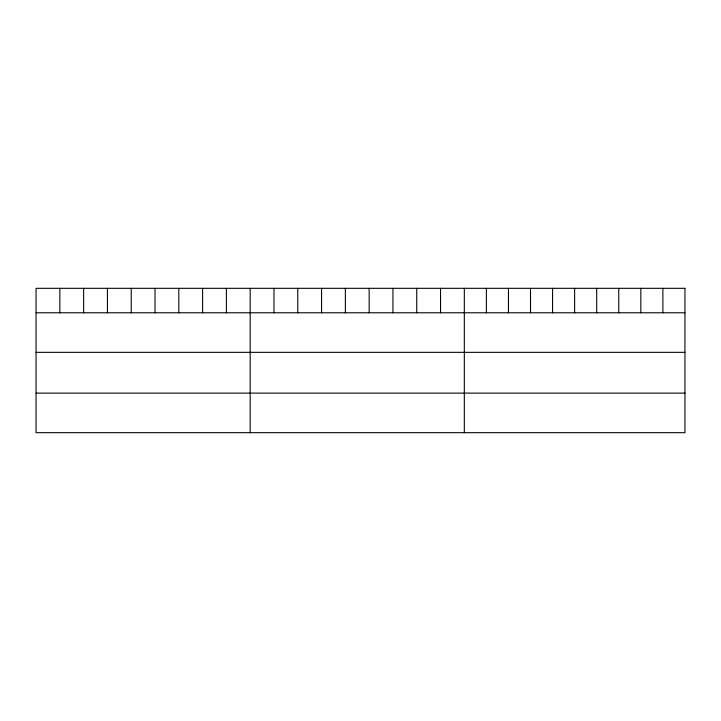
<?xml version="1.0" encoding="UTF-8"?>
<svg xmlns="http://www.w3.org/2000/svg" width="721" height="721" viewBox="0 0 721 721"><rect width="100%" height="100%" fill="white"/><g stroke="black" fill="none" stroke-linecap="round" stroke-linejoin="round"><path stroke-width="1.08" d="M36.05 312.779L684.95 312.779M36.05 352.344L684.95 352.344M36.05 393.116L684.95 393.116M662.887 288.319L662.887 312.779M640.825 288.319L640.825 312.779M618.762 288.319L618.762 312.779M596.7 288.319L596.7 312.779M574.637 288.319L574.637 312.779M552.574 288.319L552.574 312.779M530.512 288.319L530.512 312.779M508.449 288.319L508.449 312.779M486.387 288.319L486.387 312.779M464.324 288.319L464.324 432.681M440.531 288.319L440.531 312.779M416.738 288.319L416.738 312.779M392.945 288.319L392.945 312.779M369.152 288.319L369.152 312.779M345.359 288.319L345.359 312.779M321.566 288.319L321.566 312.779M297.773 288.319L297.773 312.779M273.98 288.319L273.98 312.779M250.187 288.319L250.187 432.681M226.394 288.319L226.394 312.779M202.601 288.319L202.601 312.779M178.808 288.319L178.808 312.779M155.015 288.319L155.015 312.779M131.222 288.319L131.222 312.779M107.429 288.319L107.429 312.779M83.636 288.319L83.636 312.779M59.843 288.319L59.843 312.779M684.95 288.319L36.05 288.319L36.05 432.681L684.95 432.681L684.95 288.319"/></g></svg>
